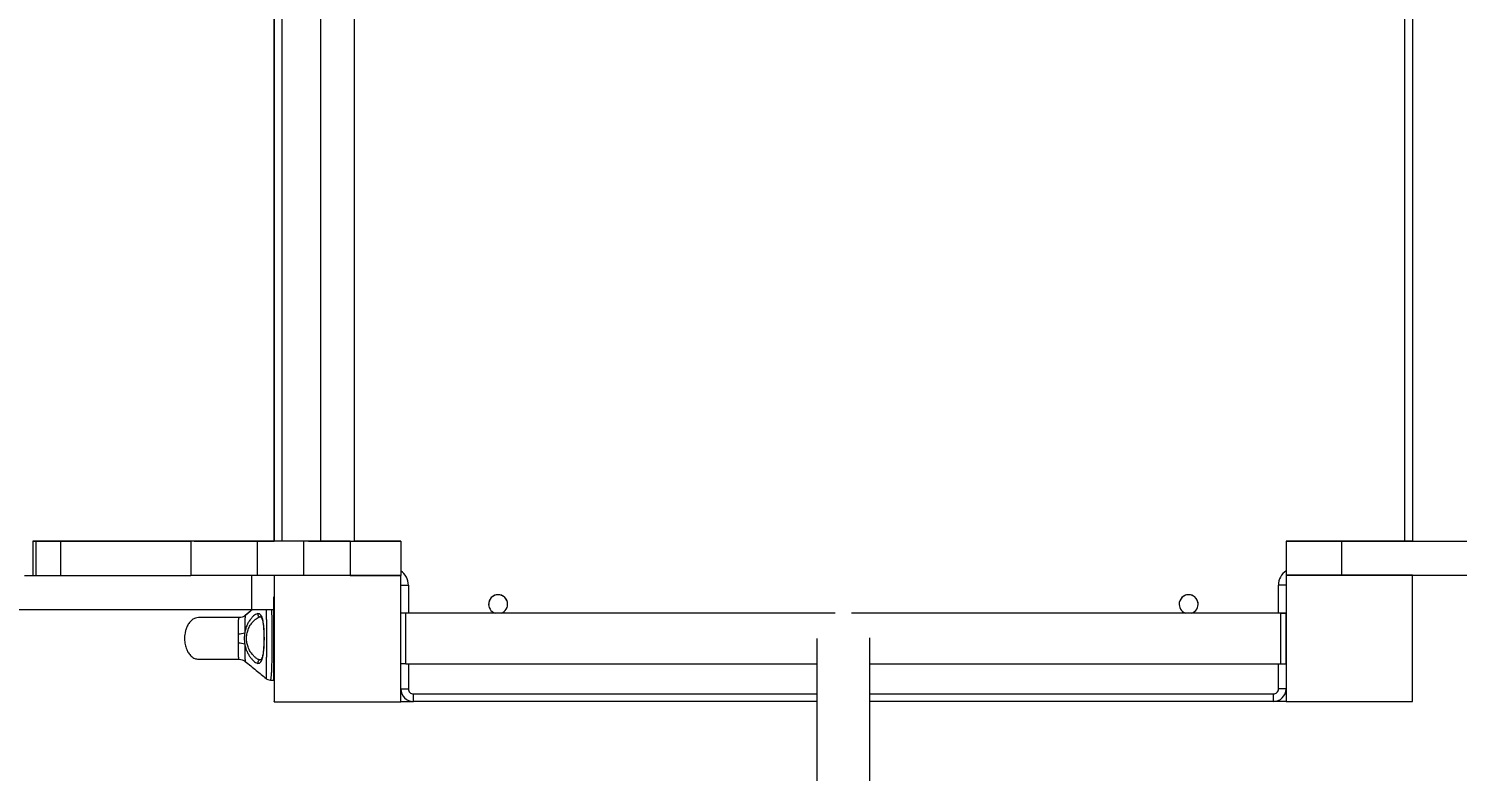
# Model space of a CAD drawing. Header units: millimetres. Extents: x 10665 to 29906, y -6125 to 7364.
# Drawn here: x 16781 to 17911, y 928 to 1516 of the extents above; entities that cross this region are included whole.
import ezdxf

# ---------------------------------------------------------------- set-up
doc = ezdxf.new("R2010")
doc.units = ezdxf.units.MM
for name, color, linetype in [('DIKOM_ОБЪЕКТ', 7, 'Continuous'), ('DIKOM_РАЗМЕР_ЗОНА', 7, 'Continuous'), ('DIKOM_РАЗМЕР_ОБЪЕКТА', 7, 'Continuous')]:
    doc.layers.add(name, color=color, linetype=linetype)
doc.styles.add('style1', font='arial.ttf', dxfattribs={"width": 0.8})
doc.dimstyles.new('1-50', dxfattribs={"dimtxt": 300, "dimasz": 200, "dimexe": 100, "dimexo": 0, "dimgap": 100, "dimtad": 1, "dimdec": 0, "dimtxsty": 'style1', "dimcen": 0, "dimclrd": 7, "dimclre": 7, "dimadec": 1, "dimazin": 2, "dimtfac": 1, "dimtdec": 0, "dimtmove": 1, "dimatfit": 3, "dimfxl": 0, "dimlwd": 25, "dimlwe": 18, "dimarcsym": 0})

# ---------------------------------------------------------------- blocks, each defined once
blk = doc.blocks.new('*D16')
at = {"layer": 'Defpoints', "color": 0, "transparency": 16777216}
for p in [(12665, 4926.5), (12665, 1146.9), (26947.7, -1821.9)]:
    blk.add_point(p, dxfattribs=at)
at = {"layer": 'DIKOM_РАЗМЕР_ОБЪЕКТА', "color": 7, "lineweight": 18, "transparency": 16777216}
for p, q in [((12665, 1146.9), (12665, 5026.5)), ((26947.7, -1821.9), (26947.7, 5026.5))]:
    blk.add_line(p, q, dxfattribs=at)
at = {"layer": 'DIKOM_РАЗМЕР_ОБЪЕКТА', "color": 7, "lineweight": 25, "transparency": 16777216}
blk.add_line((26747.7, 4926.5), (12865, 4926.5), dxfattribs=at)
at = {"layer": 'DIKOM_РАЗМЕР_ОБЪЕКТА', "color": 7, "transparency": 16777216}
for points in [[(12865, 4959.9), (12865, 4893.2), (12665, 4926.5)], [(26747.7, 4959.9), (26747.7, 4893.2), (26947.7, 4926.5)]]:
    blk.add_solid(points, dxfattribs=at)
at = {"layer": 'DIKOM_РАЗМЕР_ОБЪЕКТА', "color": 0, "transparency": 16777216, "insert": (21497, 5179.8), "char_height": 300, "attachment_point": 5, "style": 'style1'}
blk.add_mtext('14300', dxfattribs=at)
blk = doc.blocks.new('*D14')
at = {"layer": 'Defpoints', "color": 0, "transparency": 16777216}
for p in [(28947.7, 6914), (10665, 1629.9), (28947.7, -1535.4)]:
    blk.add_point(p, dxfattribs=at)
at = {"layer": 'DIKOM_РАЗМЕР_ЗОНА', "color": 7, "lineweight": 18, "transparency": 16777216}
for p, q in [((10665, 1629.9), (10665, 7014)), ((28947.7, -1535.4), (28947.7, 7014))]:
    blk.add_line(p, q, dxfattribs=at)
at = {"layer": 'DIKOM_РАЗМЕР_ЗОНА', "color": 7, "lineweight": 25, "transparency": 16777216}
blk.add_line((10865, 6914), (28747.7, 6914), dxfattribs=at)
at = {"layer": 'DIKOM_РАЗМЕР_ЗОНА', "color": 7, "transparency": 16777216}
for points in [[(10865, 6947.4), (10865, 6880.7), (10665, 6914)], [(28747.7, 6947.4), (28747.7, 6880.7), (28947.7, 6914)]]:
    blk.add_solid(points, dxfattribs=at)
at = {"layer": 'DIKOM_РАЗМЕР_ЗОНА', "color": 0, "transparency": 16777216, "insert": (21431.5, 7167.3), "char_height": 300, "attachment_point": 5, "style": 'style1'}
blk.add_mtext('18300', dxfattribs=at)

msp = doc.modelspace()

# ---------------------------------------------------------------- linework, layer by layer
at = {"layer": 'DIKOM_ОБЪЕКТ', "color": 7, "linetype": 'Continuous', "lineweight": 15}
for p, q in [((16975.4, 1756.1), (16975.4, 1110.2)), ((16975.4, 1110.2), (16975.4, 1756.1)), ((16981.4, 1756.1), (16981.4, 1110.2)), ((17011.9, 1756.1), (17011.9, 1110.1)), ((17038.9, 1110.1), (17038.9, 1756.1)), ((17869.4, 1110.3), (17869.4, 1756.2)), ((17875.4, 1756.2), (17875.4, 1110.3)), ((17875.4, 1756.2), (17875.4, 1110.2)), ((17875.4, 1756.2), (17875.4, 1110.3)), ((16784.4, 1110.1), (16784.4, 1083.1)), ((16786.7, 1110.1), (16806.3, 1110.1)), ((16786.7, 1110.1), (16786.7, 1083.1)), ((16912.1, 1110.2), (16803.4, 1110.1)), ((16806.3, 1110.1), (16806.3, 1083.1)), ((16961.9, 1110.1), (16909.5, 1110.1)), ((16909.5, 1110.1), (16909.5, 1083.1)), ((16961.9, 1110.1), (16961.9, 1083.1)), ((16975.4, 1110.2), (16975.4, 1110.2)), ((16975.4, 1110.2), (16975.4, 1110.2)), ((17035.4, 1110.1), (16998.5, 1110.1)), ((16998.5, 1110.1), (16998.5, 1083.1)), ((17002.4, 1110.2), (17002.4, 1110.1)), ((17035.4, 1110.1), (17035.4, 1083.1)), ((17048.4, 1110.1), (17048.4, 1110.2)), ((17048.4, 1110.2), (17048.4, 1110.1)), ((17075.4, 1110.2), (17075.4, 1110.1)), ((17075.4, 1110.1), (17075.4, 1083.1)), ((17775.4, 1110.3), (17775.4, 1110.2)), ((17775.4, 1110.3), (17775.4, 1083.3)), ((17775.4, 1110.2), (17775.4, 1083.2)), ((17819.2, 1110.2), (18275.2, 1110.1)), ((17819.2, 1110.2), (17819.2, 1083.2)), ((17863.8, 1110.3), (17825.4, 1110.3)), ((17875.4, 1110.3), (17863.8, 1110.3)), ((17875.4, 1110.2), (17875.4, 1110.3)), ((17875.4, 1110.2), (17907.4, 1110.2)), ((16786.7, 1083.1), (16806.3, 1083.1)), ((16961.9, 1083.1), (16909.5, 1083.1)), ((16957.3, 1083.1), (16957.3, 1056.1)), ((16975.4, 1083.1), (16975.4, 1056.1)), ((17075.4, 1083.1), (16975.4, 1083.1)), ((16975.4, 1083.1), (16975.4, 1083.1)), ((16975.4, 1083.1), (16975.4, 983.1)), ((17035.4, 1083.1), (16998.5, 1083.1)), ((17075.4, 1083.1), (17075.4, 1083.1)), ((17075.4, 983.1), (17075.4, 1083.1)), ((17081.4, 1075.3), (17081.4, 1053.2)), ((17769.4, 1053.2), (17769.4, 1075.3)), ((17775.4, 1083.2), (17775.4, 1083.3)), ((17775.4, 1083.3), (17775.4, 1083.2)), ((17775.4, 1083.2), (17775.4, 983.2)), ((17875.4, 1083.2), (17775.4, 1083.2)), ((17775.4, 1075.3), (17775.4, 1053.2)), ((17819.2, 1083.2), (18283.2, 1083.1)), ((17875.4, 983.2), (17875.4, 1083.2)), ((17875.4, 1083.2), (17875.4, 1083.2)), ((16974.9, 1033.2), (16974.9, 1066.2)), ((16958.2, 1056.1), (16952.4, 1051.4)), ((16958.2, 1056.1), (16952.5, 1051.4)), ((16975.4, 1056.1), (16975.4, 1000.8)), ((17079.4, 1053.2), (17075.4, 1053.2)), ((17079.4, 1053.2), (17075.4, 1053.2)), ((17419, 1053.2), (17079.4, 1053.2)), ((17079.4, 1013.2), (17079.4, 1053.2)), ((17079.4, 1053.2), (17079.4, 1053.2)), ((17775.4, 1053.2), (17431.8, 1053.2)), ((17771.4, 1053.2), (17771.4, 1053.2)), ((17771.4, 1053.2), (17771.4, 1053.2)), ((17771.4, 1013.2), (17771.4, 1053.2)), ((17771.4, 1053.2), (17775.4, 1053.2)), ((17771.4, 1053.2), (17775.4, 1053.2)), ((17775.4, 1013.2), (17775.4, 1053.2)), ((17775.4, 1053.2), (17775.4, 1053.2)), ((16964.3, 1050.2), (16964.6, 1050.2)), ((16964.6, 1050.2), (16965.7, 1049.9)), ((16974.9, 1000.2), (16974.9, 1033.2)), ((17771.4, 1028.7), (17771.4, 1037.7)), ((16964.6, 1016.2), (16964.2, 1016.2)), ((16965.7, 1016.5), (16964.6, 1016.2)), ((17079.4, 1013.2), (17075.4, 1013.2)), ((17079.4, 1013.2), (17404.4, 1013.2)), ((17081.4, 1013.2), (17081.4, 993.3)), ((17446.4, 1013.2), (17775.4, 1013.2)), ((17769.4, 993.3), (17769.4, 1013.2)), ((17771.4, 1013.2), (17771.4, 1013.2)), ((17771.4, 1013.2), (17775.4, 1013.2)), ((17775.4, 1013.2), (17775.4, 993.3)), ((16968.9, 1001.4), (16969, 1001.4)), ((16972.3, 1000.2), (16974.9, 1000.2)), ((16975.4, 1000.6), (16975.4, 983.4)), ((16975.4, 983.1), (16975.4, 983.4)), ((16975.4, 983.1), (17075.4, 983.1)), ((17075.4, 983.3), (17085.2, 983.3)), ((17085.4, 983.3), (17085.4, 989.3)), ((17085.4, 989.3), (17404.4, 989.3)), ((17404.4, 983.3), (17085.4, 983.3)), ((17446.4, 989.3), (17765.4, 989.3)), ((17765.4, 983.3), (17446.4, 983.3)), ((17765.4, 983.3), (17765.4, 989.3)), ((17775.4, 983.3), (17765.6, 983.3)), ((17775.4, 993.2), (17775.4, 983.3)), ((17775.4, 983.2), (17775.4, 983.3)), ((17775.4, 983.2), (17875.4, 983.2))]:
    msp.add_line(p, q, dxfattribs=at)
at = {"layer": 'DIKOM_ОБЪЕКТ', "color": 7, "linetype": 'Continuous', "lineweight": 15, "flags": 128}
for points in [[(16803.4, 1110.1), (16800.3, 1110.1), (16797.4, 1110.1), (16794.7, 1110.1), (16792.3, 1110.1), (16790.1, 1110.1), (16788.3, 1110.1), (16786.8, 1110.1), (16785.6, 1110.1), (16784.9, 1110.1), (16784.5, 1110.1), (16784.5, 1110.1), (16784.8, 1110.1), (16785.6, 1110.1), (16786.7, 1110.1)], [(16806.3, 1110.1), (16808.6, 1110.1), (16811.1, 1110.1), (16814, 1110.1), (16817.2, 1110.1), (16820.7, 1110.1), (16824.4, 1110.1), (16828.4, 1110.1), (16832.6, 1110.1), (16837.1, 1110.1), (16841.7, 1110.1), (16846.5, 1110.1), (16851.5, 1110.1), (16856.6, 1110.1), (16861.8, 1110.1), (16867.1, 1110.1), (16872.5, 1110.1), (16877.8, 1110.1), (16883.2, 1110.1), (16888.6, 1110.1), (16894, 1110.1), (16899.2, 1110.1), (16904.4, 1110.1), (16909.5, 1110.1)], [(16811.4, 1110.1), (16811.6, 1110.1), (16812.1, 1110.1), (16812.9, 1110.1), (16813.9, 1110.1), (16815.1, 1110.1), (16816.3, 1110.1), (16817.4, 1110.1), (16818.3, 1110.1), (16819, 1110.1), (16819.3, 1110.1), (16819.3, 1110.1), (16819, 1110.1), (16818.3, 1110.1), (16817.4, 1110.1), (16816.3, 1110.1), (16815.1, 1110.1), (16813.9, 1110.1), (16812.9, 1110.1), (16812.1, 1110.1), (16811.6, 1110.1), (16811.4, 1110.1)], [(16891.7, 1110.1), (16891.9, 1110.1), (16892.4, 1110.1), (16893.2, 1110.1), (16894.3, 1110.1), (16895.4, 1110.1), (16896.6, 1110.1), (16897.7, 1110.1), (16898.7, 1110.1), (16899.3, 1110.1), (16899.7, 1110.1), (16899.7, 1110.1), (16899.3, 1110.1), (16898.7, 1110.1), (16897.7, 1110.1), (16896.6, 1110.1), (16895.4, 1110.1), (16894.3, 1110.1), (16893.2, 1110.1), (16892.4, 1110.1), (16891.9, 1110.1), (16891.7, 1110.1)], [(16912.1, 1110.2), (16917.6, 1110.2), (16922.9, 1110.2), (16928.1, 1110.2), (16933.1, 1110.2), (16937.9, 1110.2), (16942.4, 1110.2), (16946.7, 1110.2), (16950.8, 1110.2), (16954.6, 1110.2), (16958.1, 1110.2), (16961.3, 1110.2), (16964.2, 1110.2), (16966.8, 1110.2), (16969.1, 1110.2), (16971, 1110.2), (16972.6, 1110.2), (16973.8, 1110.2), (16974.7, 1110.2), (16975.2, 1110.2), (16975.4, 1110.2)], [(16941.6, 1110.2), (16941.8, 1110.2), (16942.3, 1110.2), (16943.1, 1110.2), (16944.2, 1110.2), (16945.3, 1110.2), (16946.5, 1110.2), (16947.6, 1110.2), (16948.6, 1110.2), (16949.2, 1110.2), (16949.6, 1110.2), (16949.6, 1110.2), (16949.2, 1110.2), (16948.6, 1110.2), (16947.6, 1110.2), (16946.5, 1110.2), (16945.3, 1110.2), (16944.2, 1110.2), (16943.1, 1110.2), (16942.3, 1110.2), (16941.8, 1110.2), (16941.6, 1110.2)], [(16998.5, 1110.1), (16993.8, 1110.1), (16989.2, 1110.1), (16984.5, 1110.1), (16979.9, 1110.1), (16975.3, 1110.1), (16970.7, 1110.1), (16966.3, 1110.1), (16961.9, 1110.1)], [(17011.9, 1110.2), (17011.5, 1110.2), (17007.6, 1110.2), (17003.8, 1110.2), (17000.1, 1110.2), (16996.6, 1110.2), (16993.2, 1110.2), (16990.1, 1110.2), (16987.1, 1110.2), (16984.5, 1110.2), (16982.2, 1110.2), (16980.2, 1110.2), (16978.5, 1110.2), (16977.1, 1110.2), (16976.2, 1110.2), (16975.6, 1110.2), (16975.4, 1110.2)], [(17011.9, 1110.2), (17010.8, 1110.2), (17008.7, 1110.2), (17006.8, 1110.2), (17005.3, 1110.2), (17004, 1110.2), (17003.2, 1110.2), (17002.6, 1110.2), (17002.4, 1110.2)], [(17002.4, 1110.1), (17002.6, 1110.1), (17003.2, 1110.1), (17004, 1110.1), (17005.3, 1110.1), (17006.8, 1110.1), (17008.7, 1110.1), (17010.8, 1110.1), (17013.1, 1110.1), (17015.6, 1110.1), (17018.3, 1110.1), (17021.1, 1110.1), (17024, 1110.1), (17026.9, 1110.1), (17029.7, 1110.1), (17032.5, 1110.1), (17035.2, 1110.1), (17037.8, 1110.1), (17040.1, 1110.1), (17042.2, 1110.1), (17044, 1110.1), (17045.6, 1110.1), (17046.8, 1110.1), (17047.7, 1110.1), (17048.2, 1110.1), (17048.4, 1110.1)], [(17021.4, 1110.1), (17021.6, 1110.1), (17022.1, 1110.1), (17022.9, 1110.1), (17024, 1110.1), (17025.1, 1110.1), (17026.3, 1110.1), (17027.4, 1110.1), (17028.4, 1110.1), (17029, 1110.1), (17029.4, 1110.1), (17029.4, 1110.1), (17029, 1110.1), (17028.4, 1110.1), (17027.4, 1110.1), (17026.3, 1110.1), (17025.1, 1110.1), (17024, 1110.1), (17022.9, 1110.1), (17022.1, 1110.1), (17021.6, 1110.1), (17021.4, 1110.1)], [(17035.4, 1110.1), (17039.3, 1110.1), (17043.2, 1110.1), (17047, 1110.1), (17050.7, 1110.1), (17054.3, 1110.1), (17057.7, 1110.1), (17060.8, 1110.1), (17063.7, 1110.1), (17066.3, 1110.1), (17068.7, 1110.1), (17070.7, 1110.1), (17072.4, 1110.1), (17073.7, 1110.1), (17074.7, 1110.1), (17075.2, 1110.1), (17075.4, 1110.1)], [(17048.4, 1110.2), (17048.2, 1110.2), (17047.7, 1110.2), (17046.8, 1110.2), (17045.6, 1110.2), (17044, 1110.2), (17042.2, 1110.2), (17040.1, 1110.2), (17038.9, 1110.2)], [(17075.4, 1110.2), (17075.2, 1110.2), (17074.7, 1110.2), (17073.7, 1110.2), (17072.4, 1110.2), (17070.7, 1110.2), (17068.7, 1110.2), (17066.3, 1110.2), (17063.7, 1110.2), (17060.8, 1110.2), (17057.7, 1110.2), (17054.3, 1110.2), (17050.7, 1110.2), (17047, 1110.2), (17043.2, 1110.2), (17039.3, 1110.2), (17038.9, 1110.2)], [(17825.4, 1110.3), (17821.1, 1110.3), (17816.7, 1110.3), (17812.5, 1110.3), (17808.3, 1110.3), (17804.3, 1110.3), (17800.4, 1110.3), (17796.7, 1110.3), (17793.3, 1110.3), (17790.1, 1110.3), (17787.1, 1110.3), (17784.5, 1110.3), (17782.1, 1110.3), (17780.1, 1110.3), (17778.4, 1110.3), (17777.1, 1110.3), (17776.2, 1110.3), (17775.6, 1110.3), (17775.4, 1110.3)], [(17775.4, 1110.2), (17775.6, 1110.2), (17776.2, 1110.2), (17777.1, 1110.2), (17778.4, 1110.2), (17780, 1110.2), (17782, 1110.2), (17784.4, 1110.2), (17787, 1110.2), (17790.1, 1110.2), (17793.4, 1110.2), (17797, 1110.2), (17800.9, 1110.2), (17805.1, 1110.2), (17809.6, 1110.2), (17814.3, 1110.2), (17819.2, 1110.2)], [(17821.4, 1110.3), (17821.6, 1110.3), (17822.1, 1110.3), (17822.9, 1110.3), (17824, 1110.3), (17825.1, 1110.3), (17826.3, 1110.3), (17827.4, 1110.3), (17828.4, 1110.3), (17829, 1110.3), (17829.4, 1110.3), (17829.4, 1110.3), (17829, 1110.3), (17828.4, 1110.3), (17827.4, 1110.3), (17826.3, 1110.3), (17825.1, 1110.3), (17824, 1110.3), (17822.9, 1110.3), (17822.1, 1110.3), (17821.6, 1110.3), (17821.4, 1110.3)], [(17821.4, 1110.2), (17821.6, 1110.2), (17822.1, 1110.2), (17822.9, 1110.2), (17824, 1110.2), (17825.1, 1110.2), (17826.3, 1110.2), (17827.4, 1110.2), (17828.4, 1110.2), (17829, 1110.2), (17829.4, 1110.2), (17829.4, 1110.2), (17829, 1110.2), (17828.4, 1110.2), (17827.4, 1110.2), (17826.3, 1110.2), (17825.1, 1110.2), (17824, 1110.2), (17822.9, 1110.2), (17822.1, 1110.2), (17821.6, 1110.2), (17821.4, 1110.2)], [(16777.8, 1083.1), (16778.2, 1083.1), (16784.4, 1083.1)], [(16784.4, 1083.1), (16784.5, 1083.1), (16784.8, 1083.1), (16785.6, 1083.1), (16786.7, 1083.1)], [(16806.3, 1083.1), (16808.6, 1083.1), (16811.1, 1083.1), (16814, 1083.1), (16817.2, 1083.1), (16820.7, 1083.1), (16824.4, 1083.1), (16828.4, 1083.1), (16832.6, 1083.1), (16837.1, 1083.1), (16841.7, 1083.1), (16846.5, 1083.1), (16851.5, 1083.1), (16856.6, 1083.1), (16861.8, 1083.1), (16867.1, 1083.1), (16872.5, 1083.1), (16877.8, 1083.1), (16883.2, 1083.1), (16888.6, 1083.1), (16894, 1083.1), (16899.2, 1083.1), (16904.4, 1083.1), (16909.5, 1083.1)], [(16998.5, 1083.1), (16993.8, 1083.1), (16989.2, 1083.1), (16984.5, 1083.1), (16979.9, 1083.1), (16975.3, 1083.1), (16970.7, 1083.1), (16966.3, 1083.1), (16961.9, 1083.1)], [(17035.4, 1083.1), (17039.3, 1083.1), (17043.2, 1083.1), (17047, 1083.1), (17050.7, 1083.1), (17054.3, 1083.1), (17057.7, 1083.1), (17060.8, 1083.1), (17063.7, 1083.1), (17066.3, 1083.1), (17068.7, 1083.1), (17070.7, 1083.1), (17072.4, 1083.1), (17073.7, 1083.1), (17074.7, 1083.1), (17075.2, 1083.1), (17075.4, 1083.1)], [(17075.4, 1075.3), (17075.5, 1075.3), (17075.9, 1075.3), (17076.4, 1075.3), (17077.2, 1075.3), (17078.1, 1075.3), (17079.1, 1075.3), (17080.3, 1075.3), (17081.4, 1075.3)], [(17775.4, 1075.3), (17775.3, 1075.3), (17775, 1075.3), (17774.4, 1075.3), (17773.7, 1075.3), (17772.8, 1075.3), (17771.7, 1075.3), (17770.6, 1075.3), (17769.4, 1075.3)], [(17775.4, 1083.2), (17775.6, 1083.2), (17776.2, 1083.2), (17777.1, 1083.2), (17778.4, 1083.2), (17780, 1083.2), (17782, 1083.2), (17784.4, 1083.2), (17787, 1083.2), (17790.1, 1083.2), (17793.4, 1083.2), (17797, 1083.2), (17800.9, 1083.2), (17805.1, 1083.2), (17809.6, 1083.2), (17814.3, 1083.2), (17819.2, 1083.2)], [(16772.5, 1056.1), (16796, 1056.1), (16819.4, 1056.1), (16842.7, 1056.1), (16865.8, 1056.1), (16888.9, 1056.1), (16911.8, 1056.1), (16934.6, 1056.1), (16957.3, 1056.1)], [(16957.3, 1056.1), (16960.4, 1056.1), (16963.3, 1056.1), (16966, 1056.1), (16968.4, 1056.1), (16970.5, 1056.1), (16972.2, 1056.1), (16973.6, 1056.1), (16974.6, 1056.1), (16975.2, 1056.1), (16975.4, 1056.1)], [(17075.4, 993.3), (17075.5, 993.3), (17075.9, 993.3), (17076.4, 993.3), (17077.2, 993.3), (17078.1, 993.3), (17079.1, 993.3), (17080.3, 993.3), (17081.4, 993.3)], [(17775.4, 993.3), (17775.3, 993.3), (17775, 993.3), (17774.4, 993.3), (17773.7, 993.3), (17772.8, 993.3), (17771.7, 993.3), (17770.6, 993.3), (17769.4, 993.3)]]:
    msp.add_lwpolyline(points, dxfattribs=at)
at = {"layer": 'DIKOM_ОБЪЕКТ', "color": 7, "linetype": 'Continuous', "lineweight": 15}
for centre, radius, start, end in [((17067.4, 1075.3), 14, 0.004, 55.1317), ((17783.4, 1075.3), 14, 124.8445, 180.0015), ((17152.4, 1060.3), 7.5, 288.7758, 251.2242), ((17152.4, 1060.3), 7.5, 1.1826, 181.1799), ((17698.4, 1060.3), 7.5, 288.7758, 251.2242), ((17698.4, 1060.3), 7.5, 1.1826, 181.1799), ((16964.4, 1052.2), 2.01, 160.4652, 266.2155), ((16946.5, 1056.7), 19.8, 271.7839, 286.0742), ((16946.5, 1009.8), 19.7, 73.8619, 88.194), ((16964.4, 1014.2), 2.01, 93.8492, 199.4937), ((16974.9, 1000.7), 0.5, 270, 0.0002), ((17085.4, 993.3), 10, 181.1808, 270.0008), ((17085.4, 993.3), 4, 179.9959, 270.0006), ((17765.4, 993.3), 4, 269.9994, 0.0041), ((17765.4, 993.3), 10, 269.998, 0.0034)]:
    msp.add_arc(centre, radius, start, end, dxfattribs=at)
for points, knots in [([(16952.5, 1051.4), (16951.7, 1050.9), (16950.3, 1049.9), (16948.5, 1049.8), (16947.7, 1049.7)], [0, 0, 0, 0, 0.54861, 1, 1, 1, 1]), ([(16952.5, 1051.4), (16951.7, 1050.9), (16950.3, 1049.9), (16948.5, 1049.8), (16947.7, 1049.7)], [0, 0, 0, 0, 0.555704, 1, 1, 1, 1]), ([(16962.5, 1052.9), (16962.1, 1052.8), (16961.2, 1052.6), (16959.8, 1051.7), (16958.3, 1050.4), (16956.7, 1048.6), (16955.2, 1046.5), (16953.8, 1043.9), (16952.7, 1041), (16952.2, 1038.8), (16952, 1037.7)], [0, 0, 0, 0, 0.123174, 0.245718, 0.36966, 0.493597, 0.619173, 0.745277, 0.872428, 1, 1, 1, 1]), ([(16952.5, 1051.4), (16952.5, 1051.4), (16952.4, 1051.3), (16952.4, 1051.1), (16952.4, 1050.8), (16952.3, 1050.5), (16952.3, 1050.2), (16952.3, 1049.8), (16952.2, 1049.4), (16952.2, 1049), (16952.2, 1048.5), (16952.1, 1047.5), (16952.1, 1045.8), (16952, 1043.3), (16952, 1040.6), (16952, 1038.7), (16952, 1037.7)], [0, 0, 0, 0, 0.045915, 0.123898, 0.157144, 0.197348, 0.244342, 0.270411, 0.310085, 0.347731, 0.38355, 0.41755, 0.559947, 0.708948, 0.847653, 1, 1, 1, 1]), ([(16967.4, 1033.6), (16967.4, 1035), (16967.4, 1037.6), (16967.2, 1041.3), (16966.8, 1044.8), (16966.4, 1047.7), (16965.7, 1050.1), (16964.9, 1051.8), (16963.8, 1052.8), (16962.9, 1052.8), (16962.5, 1052.9)], [0, 0, 0, 0, 0.12608, 0.251949, 0.378113, 0.503262, 0.628631, 0.753002, 0.876835, 1, 1, 1, 1]), ([(16969, 1056.1), (16969, 1055.2), (16969, 1053.2), (16969.1, 1049.8), (16969.1, 1046), (16969.1, 1042), (16969.1, 1037.9), (16969.1, 1035), (16969.1, 1033.6)], [0, 0, 0, 0, 0.157675, 0.327491, 0.495527, 0.664445, 0.832068, 1, 1, 1, 1]), ([(16973.8, 1033.2), (16973.8, 1034.8), (16973.8, 1038), (16973.7, 1042.7), (16973.7, 1047.1), (16973.6, 1050.8), (16973.5, 1053.8), (16973.5, 1055.4), (16973.5, 1056.1)], [0, 0, 0, 0, 0.189767, 0.377682, 0.563745, 0.747957, 0.881182, 1, 1, 1, 1]), ([(16975.4, 1033.2), (16975.4, 1034.5), (16975.4, 1037.2), (16975.4, 1041.2), (16975.4, 1044.9), (16975.4, 1048.2), (16975.4, 1051), (16975.4, 1053.7), (16975.4, 1055.3), (16975.4, 1056.1)], [0, 0, 0, 0, 0.156217, 0.317263, 0.482833, 0.612279, 0.741704, 0.873911, 1, 1, 1, 1]), ([(16915.4, 1049.7), (16914.6, 1049.6), (16912.8, 1049.5), (16910.3, 1048), (16908.1, 1045.8), (16906.5, 1043), (16905.4, 1040.2), (16904.6, 1036.8), (16904.3, 1033.5), (16904.5, 1030.5), (16904.9, 1028.4), (16905.4, 1026.4), (16906.2, 1024.1), (16907.5, 1021.6), (16909.6, 1019.1), (16912.3, 1017.1), (16914.4, 1016.9), (16915.4, 1016.7)], [0, 0, 0, 0, 0.057695, 0.122823, 0.195001, 0.269976, 0.340808, 0.401236, 0.51231, 0.564671, 0.613508, 0.65825, 0.707487, 0.776271, 0.854411, 0.930753, 1, 1, 1, 1]), ([(16947.7, 1049.7), (16947.2, 1049.7), (16944.8, 1049.7), (16941.1, 1049.7), (16936.8, 1049.7), (16933.7, 1049.7), (16931.1, 1049.7), (16928.9, 1049.7), (16926.8, 1049.7), (16924.7, 1049.7), (16922.5, 1049.7), (16920.4, 1049.7), (16918.4, 1049.7), (16916.8, 1049.7), (16915.7, 1049.7), (16915.5, 1049.7), (16915.4, 1049.7)], [0, 0, 0, 0, 0.020928, 0.106437, 0.181845, 0.243283, 0.289731, 0.342944, 0.391927, 0.449382, 0.515967, 0.592345, 0.678973, 0.776026, 0.883317, 1, 1, 1, 1]), ([(16947.7, 1049.7), (16947.2, 1049.7), (16944.8, 1049.7), (16941.1, 1049.7), (16936.8, 1049.7), (16933.7, 1049.7), (16931.1, 1049.7), (16928.9, 1049.7), (16926.8, 1049.7), (16924.7, 1049.7), (16922.5, 1049.7), (16920.4, 1049.7), (16918.4, 1049.7), (16916.8, 1049.7), (16915.7, 1049.7), (16915.5, 1049.7), (16915.4, 1049.7)], [0, 0, 0, 0, 0.02094, 0.106451, 0.181851, 0.243287, 0.289732, 0.342946, 0.391926, 0.449381, 0.515963, 0.592341, 0.678967, 0.776021, 0.883314, 1, 1, 1, 1]), ([(16947.1, 1036.9), (16947.1, 1037.8), (16947.1, 1039.7), (16947.1, 1042.2), (16947.1, 1044.5), (16947.1, 1046.4), (16947.2, 1047.9), (16947.3, 1048.9), (16947.5, 1049.6), (16947.6, 1049.7), (16947.7, 1049.7)], [0, 0, 0, 0, 0.150047, 0.296163, 0.433746, 0.563625, 0.684606, 0.796511, 0.900016, 1, 1, 1, 1]), ([(16964.2, 1016.2), (16963.9, 1016.3), (16963.3, 1016.4), (16962.2, 1016.9), (16961.2, 1017.6), (16960.2, 1018.3), (16959.3, 1019.2), (16958.4, 1020.1), (16957.4, 1021.3), (16956.4, 1022.7), (16955.4, 1024.5), (16954.7, 1026.3), (16954.1, 1028), (16953.6, 1030.3), (16953.4, 1032.6), (16953.5, 1035), (16953.7, 1036.7), (16954.1, 1038.4), (16954.7, 1040.2), (16955.4, 1042), (16956.4, 1043.8), (16957.4, 1045.1), (16958.2, 1046.1), (16959, 1047), (16959.7, 1047.7), (16960.4, 1048.3), (16961.4, 1049.1), (16962.8, 1049.9), (16963.8, 1050.1), (16964.3, 1050.2)], [0, 0, 0, 0, 0.041222, 0.082129, 0.125022, 0.156173, 0.187529, 0.218762, 0.249823, 0.293052, 0.333991, 0.374654, 0.406584, 0.437314, 0.499528, 0.530551, 0.56199, 0.592742, 0.624705, 0.665593, 0.706686, 0.750007, 0.774589, 0.798194, 0.828685, 0.850706, 0.875262, 0.937579, 1, 1, 1, 1]), ([(16965.2, 1049.7), (16965.2, 1049.7), (16965.2, 1049.7), (16965.4, 1049.3), (16965.8, 1048.5), (16966.2, 1046.8), (16966.6, 1044.9), (16966.9, 1042.5), (16967.1, 1039.7), (16967.2, 1036.5), (16967.3, 1033), (16967.2, 1029.5), (16967.1, 1026.1), (16966.8, 1023.4), (16966.5, 1021.2), (16966.2, 1019.4), (16965.8, 1018.3), (16965.5, 1017.4), (16965.3, 1017), (16965.4, 1016.9), (16965.4, 1016.8)], [0, 0, 0, 0, 0.018449, 0.038031, 0.106495, 0.166408, 0.226658, 0.289549, 0.355478, 0.42643, 0.501735, 0.581952, 0.658188, 0.725613, 0.783311, 0.836881, 0.89266, 0.921909, 0.959185, 1, 1, 1, 1]), ([(16947.1, 1029.5), (16947.1, 1030.8), (16947.2, 1033.2), (16947.1, 1035.7), (16947.1, 1036.9)], [0, 0, 0, 0, 0.499981, 1, 1, 1, 1]), ([(16947.7, 1016.7), (16947.6, 1016.8), (16947.4, 1016.8), (16947.3, 1017.5), (16947.2, 1018.5), (16947.1, 1020), (16947.1, 1021.9), (16947.1, 1024.2), (16947.1, 1026.8), (16947.1, 1028.6), (16947.1, 1029.5)], [0, 0, 0, 0, 0.099157, 0.203176, 0.314646, 0.435173, 0.5656, 0.704014, 0.849948, 1, 1, 1, 1]), ([(16952, 1037.7), (16951.8, 1036.2), (16951.5, 1033.2), (16951.8, 1030.2), (16952, 1028.8)], [0, 0, 0, 0, 0.499978, 1, 1, 1, 1]), ([(16952, 1028.8), (16952.2, 1027.7), (16952.7, 1025.5), (16953.8, 1022.6), (16955.2, 1020), (16956.7, 1017.8), (16958.3, 1016.1), (16959.8, 1014.7), (16961.2, 1013.8), (16962.1, 1013.6), (16962.5, 1013.5)], [0, 0, 0, 0, 0.127625, 0.254179, 0.380619, 0.505082, 0.62962, 0.752878, 0.876454, 1, 1, 1, 1]), ([(16952, 1028.8), (16952, 1027.6), (16952, 1025.2), (16952, 1022), (16952.1, 1019.2), (16952.2, 1017.1), (16952.3, 1015.7), (16952.4, 1015.1), (16952.5, 1015.1), (16952.5, 1015.1)], [0, 0, 0, 0, 0.181334, 0.357724, 0.523931, 0.677646, 0.816676, 0.94265, 1, 1, 1, 1]), ([(16962.5, 1013.5), (16962.9, 1013.6), (16963.8, 1013.6), (16964.9, 1014.7), (16965.8, 1016.5), (16966.4, 1019), (16966.9, 1022.1), (16967.2, 1025.7), (16967.4, 1029.6), (16967.4, 1032.3), (16967.4, 1033.6)], [0, 0, 0, 0, 0.123444, 0.247155, 0.372001, 0.496771, 0.622302, 0.748242, 0.87377, 1, 1, 1, 1]), ([(16969.1, 1033.6), (16969.1, 1033.2), (16969.1, 1032), (16969.1, 1029.8), (16969.1, 1026.7), (16969.1, 1023.4), (16969.1, 1020.1), (16969.1, 1016.9), (16969, 1013.9), (16969, 1011.2), (16969, 1009.4), (16968.9, 1008.1), (16968.9, 1007.4), (16968.9, 1006.7), (16968.9, 1006), (16968.9, 1005.3), (16968.9, 1004.3), (16968.9, 1003), (16968.9, 1002.2), (16968.9, 1001.8), (16968.9, 1001.6), (16968.9, 1001.5), (16968.9, 1001.5), (16968.9, 1001.4), (16968.9, 1001.4)], [0, 0, 0, 0, 0.026032, 0.070328, 0.132832, 0.212907, 0.276635, 0.348923, 0.428883, 0.494765, 0.565513, 0.590045, 0.615113, 0.640772, 0.667073, 0.694098, 0.721758, 0.809848, 0.899, 0.921691, 0.944398, 0.967087, 0.989814, 1, 1, 1, 1]), ([(16972.3, 1000.3), (16972.3, 1000.2), (16972.4, 1000.2), (16972.6, 1000.5), (16972.9, 1001.3), (16973, 1002.8), (16973.2, 1004.4), (16973.3, 1006), (16973.4, 1008.2), (16973.5, 1011.2), (16973.6, 1014.6), (16973.7, 1017.9), (16973.7, 1020.7), (16973.7, 1024.2), (16973.8, 1028.4), (16973.8, 1031.6), (16973.8, 1033.2)], [0, 0, 0, 0, 0.027141, 0.08689, 0.176353, 0.2692, 0.325746, 0.384003, 0.443973, 0.537093, 0.634065, 0.693406, 0.753412, 0.814085, 0.906296, 1, 1, 1, 1]), ([(16975.4, 1000.7), (16975.4, 1000.8), (16975.4, 1000.9), (16975.4, 1001.6), (16975.4, 1002.8), (16975.4, 1004.3), (16975.4, 1006), (16975.4, 1007.9), (16975.4, 1010.9), (16975.4, 1014.4), (16975.4, 1018.2), (16975.4, 1021.5), (16975.4, 1025.2), (16975.4, 1029.2), (16975.4, 1031.9), (16975.4, 1033.2)], [0, 0, 0, 0, 0.077564, 0.157623, 0.239925, 0.304274, 0.368614, 0.434334, 0.500043, 0.631296, 0.695645, 0.759986, 0.842295, 0.922351, 1, 1, 1, 1]), ([(17404.4, 1033.2), (17404.4, 1033.2), (17404.4, 1033.1), (17404.4, 1033), (17404.4, 1032.5), (17404.4, 1031.7), (17404.4, 1030.6), (17404.4, 1029.1), (17404.4, 1027.4), (17404.4, 1025.3), (17404.4, 1022.9), (17404.4, 1020.2), (17404.4, 1017.3), (17404.4, 1014), (17404.4, 1010.4), (17404.4, 1006.6), (17404.4, 1002.4), (17404.4, 998), (17404.4, 993.3), (17404.4, 988.4), (17404.4, 983.2), (17404.4, 977.7), (17404.4, 972), (17404.4, 966.1), (17404.4, 959.9), (17404.4, 953.5), (17404.4, 946.9), (17404.4, 940.1), (17404.4, 933.1), (17404.4, 925.8), (17404.4, 918.5), (17404.4, 910.9), (17404.4, 903.2), (17404.4, 895.3), (17404.4, 887.3), (17404.4, 879.1), (17404.4, 870.9), (17404.4, 862.5), (17404.4, 854), (17404.4, 845.5), (17404.4, 836.8), (17404.4, 828.1), (17404.4, 819.3), (17404.4, 810.5), (17404.4, 801.7), (17404.4, 792.8), (17404.4, 783.9), (17404.4, 775), (17404.4, 766.1), (17404.4, 757.3), (17404.4, 748.5), (17404.4, 739.7), (17404.4, 730.9), (17404.4, 722.3), (17404.4, 713.7), (17404.4, 705.2), (17404.4, 696.8), (17404.4, 688.5), (17404.4, 680.4), (17404.4, 672.3), (17404.4, 664.4), (17404.4, 656.7), (17404.4, 649.1), (17404.4, 641.7), (17404.4, 634.4), (17404.4, 627.4), (17404.4, 620.5), (17404.4, 613.9), (17404.4, 607.5), (17404.4, 601.3), (17404.4, 595.3), (17404.4, 589.5), (17404.4, 584), (17404.4, 578.8), (17404.4, 573.8), (17404.4, 569.1), (17404.4, 564.6), (17404.4, 560.4), (17404.4, 556.5), (17404.4, 552.9), (17404.4, 549.6), (17404.4, 546.6), (17404.4, 543.8), (17404.4, 541.4), (17404.4, 539.3), (17404.4, 537.5), (17404.4, 536), (17404.4, 534.8), (17404.4, 533.9), (17404.4, 533.4), (17404.4, 533.2), (17404.4, 533.2), (17404.4, 533.2), (17404.4, 533.2)], [0, 0, 0, 0, 0.00279, 0.010896, 0.021958, 0.033296, 0.044652, 0.056011, 0.067371, 0.078731, 0.090091, 0.101452, 0.112813, 0.124173, 0.135534, 0.146895, 0.158255, 0.169616, 0.180976, 0.192337, 0.203698, 0.215059, 0.226419, 0.23778, 0.249141, 0.260501, 0.271862, 0.283223, 0.294583, 0.305944, 0.317305, 0.328665, 0.340026, 0.351387, 0.362748, 0.374108, 0.385469, 0.39683, 0.40819, 0.419551, 0.430912, 0.442272, 0.453633, 0.464994, 0.476355, 0.487715, 0.499076, 0.510437, 0.521797, 0.533158, 0.544519, 0.555879, 0.56724, 0.578601, 0.589961, 0.601322, 0.612683, 0.624044, 0.635404, 0.646765, 0.658126, 0.669486, 0.680847, 0.692208, 0.703568, 0.714929, 0.72629, 0.73765, 0.749011, 0.760372, 0.771733, 0.783093, 0.794454, 0.805815, 0.817175, 0.828536, 0.839897, 0.851257, 0.862618, 0.873979, 0.885339, 0.8967, 0.908061, 0.919421, 0.930782, 0.942142, 0.953502, 0.964862, 0.976222, 0.987579, 0.997757, 0.999907, 1, 1, 1, 1]), ([(17446.4, 533.1), (17446.4, 533.1), (17446.4, 533.1), (17446.4, 533.2), (17446.4, 533.2), (17446.4, 533.2), (17446.4, 533.5), (17446.4, 534.1), (17446.4, 535), (17446.4, 536.3), (17446.4, 537.8), (17446.4, 539.7), (17446.4, 541.9), (17446.4, 544.3), (17446.4, 547.1), (17446.4, 550.2), (17446.4, 553.6), (17446.4, 557.2), (17446.4, 561.2), (17446.4, 565.4), (17446.4, 569.9), (17446.4, 574.7), (17446.4, 579.7), (17446.4, 585), (17446.4, 590.6), (17446.4, 596.4), (17446.4, 602.4), (17446.4, 608.7), (17446.4, 615.1), (17446.4, 621.8), (17446.4, 628.7), (17446.4, 635.8), (17446.4, 643.1), (17446.4, 650.5), (17446.4, 658.1), (17446.4, 665.9), (17446.4, 673.8), (17446.4, 681.9), (17446.4, 690.1), (17446.4, 698.4), (17446.4, 706.8), (17446.4, 715.3), (17446.4, 723.9), (17446.4, 732.6), (17446.4, 741.3), (17446.4, 750.1), (17446.4, 758.9), (17446.4, 767.8), (17446.4, 776.7), (17446.4, 785.6), (17446.4, 794.5), (17446.4, 803.3), (17446.4, 812.2), (17446.4, 821), (17446.4, 829.7), (17446.4, 838.4), (17446.4, 847.1), (17446.4, 855.6), (17446.4, 864.1), (17446.4, 872.4), (17446.4, 880.7), (17446.4, 888.8), (17446.4, 896.8), (17446.4, 904.6), (17446.4, 912.3), (17446.4, 919.9), (17446.4, 927.2), (17446.4, 934.4), (17446.4, 941.4), (17446.4, 948.2), (17446.4, 954.7), (17446.4, 961.1), (17446.4, 967.2), (17446.4, 973.1), (17446.4, 978.8), (17446.4, 984.2), (17446.4, 989.4), (17446.4, 994.2), (17446.4, 998.9), (17446.4, 1003.2), (17446.4, 1007.3), (17446.4, 1011.1), (17446.4, 1014.6), (17446.4, 1017.8), (17446.4, 1020.8), (17446.4, 1023.4), (17446.4, 1025.7), (17446.4, 1027.7), (17446.4, 1029.4), (17446.4, 1030.8), (17446.4, 1031.9), (17446.4, 1032.6), (17446.4, 1033), (17446.4, 1033.1), (17446.4, 1033.2), (17446.4, 1033.2), (17446.4, 1033.2), (17446.4, 1033.2), (17446.4, 1033.2), (17446.4, 1033.3), (17446.4, 1033.4), (17446.4, 1033.5), (17446.4, 1033.6)], [0, 0, 0, 0, 0.000092, 0.000487, 0.001691, 0.005311, 0.016075, 0.027451, 0.038775, 0.050093, 0.06141, 0.072727, 0.084043, 0.095359, 0.106675, 0.117992, 0.129308, 0.140624, 0.15194, 0.163256, 0.174572, 0.185889, 0.197205, 0.208521, 0.219837, 0.231153, 0.242469, 0.253785, 0.265101, 0.276417, 0.287734, 0.29905, 0.310366, 0.321682, 0.332998, 0.344314, 0.35563, 0.366946, 0.378263, 0.389579, 0.400895, 0.412211, 0.423527, 0.434843, 0.446159, 0.457475, 0.468792, 0.480108, 0.491424, 0.50274, 0.514056, 0.525372, 0.536688, 0.548004, 0.55932, 0.570637, 0.581953, 0.593269, 0.604585, 0.615901, 0.627217, 0.638533, 0.649849, 0.661165, 0.672482, 0.683798, 0.695114, 0.70643, 0.717746, 0.729062, 0.740378, 0.751694, 0.76301, 0.774327, 0.785643, 0.796959, 0.808275, 0.819591, 0.830907, 0.842223, 0.85354, 0.864856, 0.876172, 0.887488, 0.898804, 0.91012, 0.921437, 0.932753, 0.944069, 0.955386, 0.966702, 0.97802, 0.98934, 0.994508, 0.997092, 0.998384, 0.99903, 0.999354, 0.999525, 0.999606, 0.99972, 1, 1, 1, 1]), ([(16915.4, 1016.7), (16915.5, 1016.7), (16915.6, 1016.7), (16916.6, 1016.7), (16918.1, 1016.7), (16920.3, 1016.7), (16923.1, 1016.7), (16926.3, 1016.7), (16930.1, 1016.7), (16934.2, 1016.7), (16938.6, 1016.7), (16943, 1016.7), (16946.2, 1016.7), (16947.7, 1016.7)], [0, 0, 0, 0, 0.100211, 0.201686, 0.303222, 0.403651, 0.501833, 0.596768, 0.687692, 0.774011, 0.855443, 0.931873, 1, 1, 1, 1]), ([(16947.6, 1016.7), (16948.4, 1016.7), (16950.3, 1016.5), (16951.7, 1015.6), (16952.5, 1015)], [0, 0, 0, 0, 0.442862, 1, 1, 1, 1]), ([(16952.4, 1015.1), (16955.3, 1012.7), (16960.9, 1008.1), (16966.4, 1003.6), (16969, 1001.4)], [0, 0, 0, 0, 0.522682, 1, 1, 1, 1]), ([(16968.9, 1001.4), (16969.4, 1001.1), (16970.4, 1000.4), (16971.7, 1000.3), (16972.5, 1000.2)], [0, 0, 0, 0, 0.430938, 1, 1, 1, 1])]:
    msp.add_open_spline(points, degree=3, knots=knots, dxfattribs=at)

# ---------------------------------------------------------------- dimensions: what is measured, and where the dimension line sits
at = {"layer": 'DIKOM_РАЗМЕР_ЗОНА'}
dim = msp.add_linear_dim(base=(28947.7, 6914), p1=(10665, 1629.9), p2=(28947.7, -1535.4), text='18300', dimstyle='1-50', override={"dimscale": 1, "dimtix": 0, "dimtofl": 1, "dimtmove": 1, "dimatfit": 3}, dxfattribs=at)
dim.commit()
dim.dimension.update_dxf_attribs({"geometry": '*D14', "text_midpoint": (21431.5, 6914), "dimtype": 160})
at = {"layer": 'DIKOM_РАЗМЕР_ОБЪЕКТА'}
dim = msp.add_linear_dim(base=(12665, 4926.5), p1=(26947.7, -1821.9), p2=(12665, 1146.9), angle=180, text='14300', dimstyle='1-50', override={"dimscale": 1, "dimtix": 0, "dimtofl": 1, "dimtmove": 1, "dimatfit": 3}, dxfattribs=at)
dim.commit()
dim.dimension.update_dxf_attribs({"geometry": '*D16', "text_midpoint": (21497, 4926.5), "dimtype": 160})

doc.saveas('drawing.dxf')
